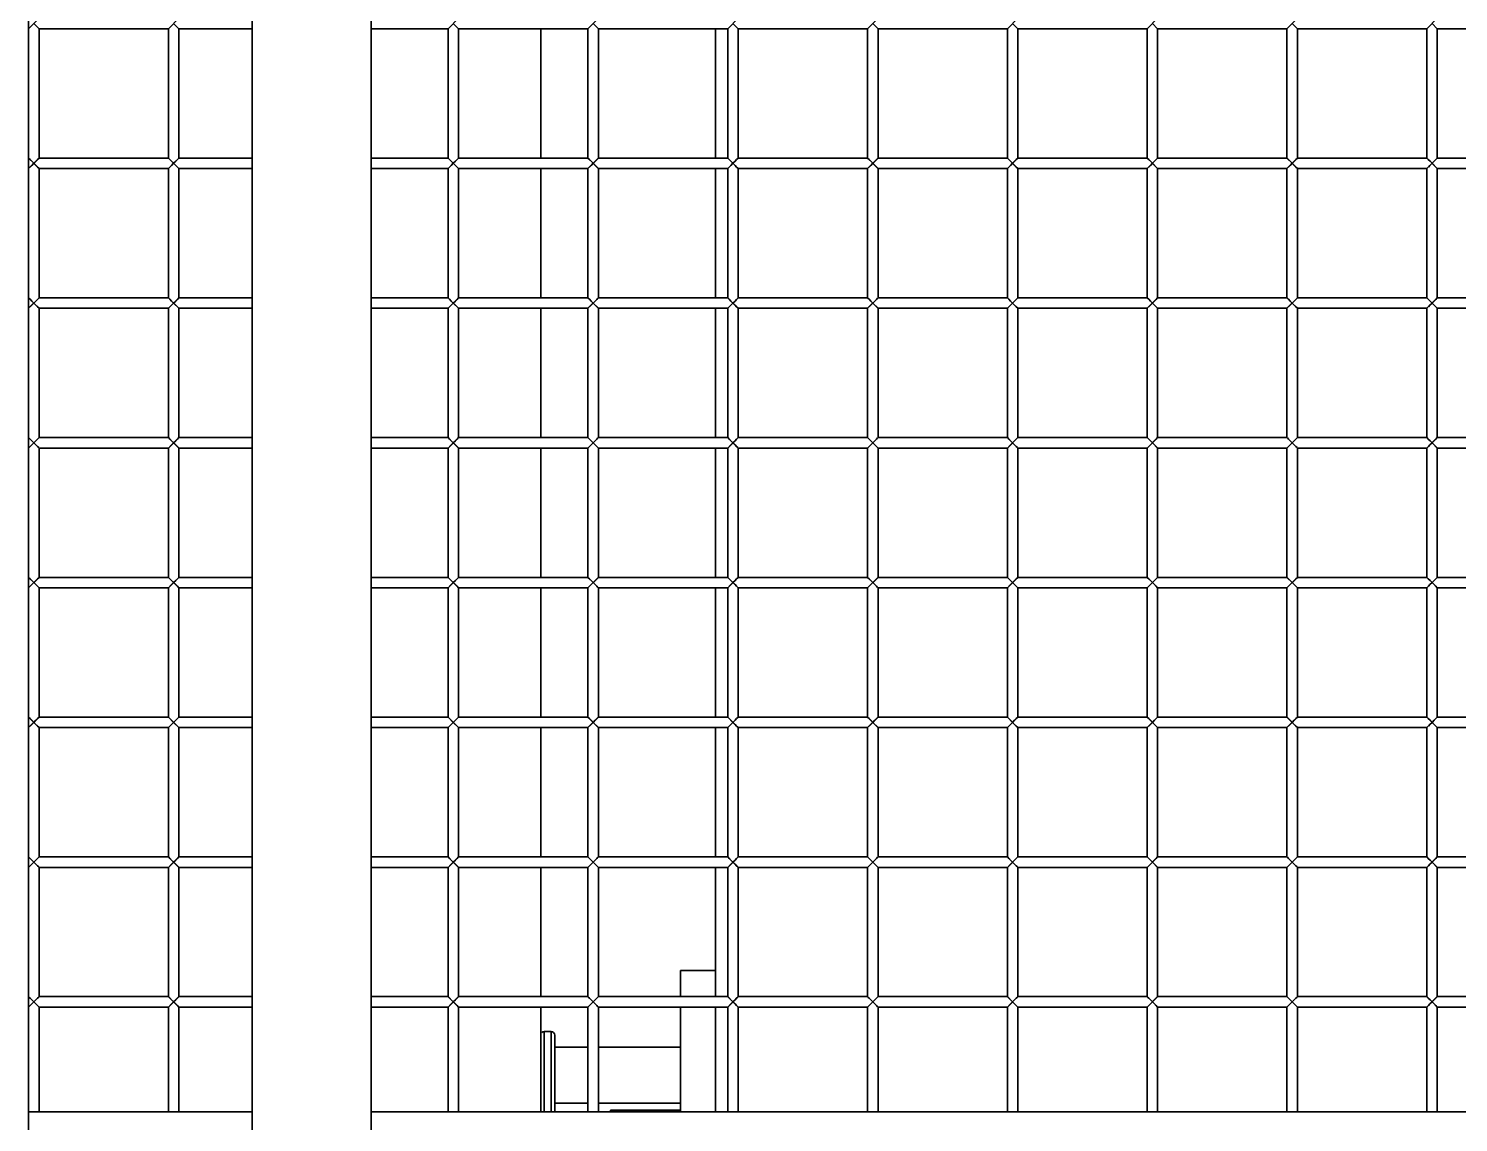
# Model space of a CAD drawing. Header units: millimetres. Extents: x 32496 to 166256, y 3504 to 23939.
# Drawn here: x 44566.1 to 44975.2, y 16559.8 to 16872.9 of the extents above; entities that cross this region are included whole.
import ezdxf

# ---------------------------------------------------------------- set-up
doc = ezdxf.new("R2010")
doc.units = ezdxf.units.MM
doc.layers.get('0').update_dxf_attribs({"lineweight": 35})

msp = doc.modelspace()

# ---------------------------------------------------------------- linework, layer by layer
at = {"linetype": 'Continuous'}
for p, q in [((44630.14, 17480.849), (44630.14, 16549.849)), ((44664.14, 17480.849), (44664.14, 16549.849)), ((44566.14, 16562.849), (44566.14, 17465.849)), ((44566.14, 16872.849), (44569.14, 16875.849)), ((44569.14, 16872.849), (44567.64, 16874.349)), ((44569.14, 16872.849), (44569.14, 16835.849)), ((44569.14, 16872.849), (44606.14, 16872.849)), ((44606.14, 16872.849), (44609.14, 16875.849)), ((44606.14, 16872.849), (44606.14, 16835.849)), ((44609.14, 16872.849), (44607.64, 16874.349)), ((44609.14, 16872.849), (44609.14, 16835.849)), ((44609.14, 16872.849), (44630.14, 16872.849)), ((44664.14, 16872.849), (44686.14, 16872.849)), ((44686.14, 16872.849), (44689.14, 16875.849)), ((44686.14, 16872.849), (44686.14, 16835.849)), ((44689.14, 16872.849), (44687.64, 16874.349)), ((44689.14, 16872.849), (44689.14, 16835.849)), ((44689.14, 16872.849), (44726.14, 16872.849)), ((44712.64, 16835.849), (44712.64, 16872.849)), ((44726.14, 16872.849), (44729.14, 16875.849)), ((44726.14, 16872.849), (44726.14, 16835.849)), ((44729.14, 16872.849), (44727.64, 16874.349)), ((44729.14, 16872.849), (44729.14, 16835.849)), ((44729.14, 16872.849), (44766.14, 16872.849)), ((44762.64, 16872.849), (44762.64, 16835.849)), ((44766.14, 16872.849), (44769.14, 16875.849)), ((44766.14, 16872.849), (44766.14, 16835.849)), ((44769.14, 16872.849), (44767.64, 16874.349)), ((44769.14, 16872.849), (44769.14, 16835.849)), ((44769.14, 16872.849), (44806.14, 16872.849)), ((44806.14, 16872.849), (44809.14, 16875.849)), ((44806.14, 16872.849), (44806.14, 16835.849)), ((44809.14, 16872.849), (44807.64, 16874.349)), ((44809.14, 16872.849), (44809.14, 16835.849)), ((44809.14, 16872.849), (44846.14, 16872.849)), ((44846.14, 16872.849), (44849.14, 16875.849)), ((44846.14, 16872.849), (44846.14, 16835.849)), ((44849.14, 16872.849), (44847.64, 16874.349)), ((44849.14, 16872.849), (44849.14, 16835.849)), ((44849.14, 16872.849), (44886.14, 16872.849)), ((44886.14, 16872.849), (44889.14, 16875.849)), ((44886.14, 16872.849), (44886.14, 16835.849)), ((44889.14, 16872.849), (44887.64, 16874.349)), ((44889.14, 16872.849), (44889.14, 16835.849)), ((44889.14, 16872.849), (44926.14, 16872.849)), ((44926.14, 16872.849), (44929.14, 16875.849)), ((44926.14, 16872.849), (44926.14, 16835.849)), ((44929.14, 16872.849), (44927.64, 16874.349)), ((44929.14, 16872.849), (44929.14, 16835.849)), ((44929.14, 16872.849), (44966.14, 16872.849)), ((44966.14, 16872.849), (44969.14, 16875.849)), ((44966.14, 16872.849), (44966.14, 16835.849)), ((44969.14, 16872.849), (44967.64, 16874.349)), ((44969.14, 16872.849), (44969.14, 16835.849)), ((44969.14, 16872.849), (45006.14, 16872.849)), ((44566.14, 16832.849), (44569.14, 16835.849)), ((44566.14, 16835.849), (44567.64, 16834.349)), ((44569.14, 16832.849), (44567.64, 16834.349)), ((44569.14, 16835.849), (44606.14, 16835.849)), ((44569.14, 16832.849), (44569.14, 16795.849)), ((44569.14, 16832.849), (44606.14, 16832.849)), ((44606.14, 16832.849), (44609.14, 16835.849)), ((44606.14, 16835.849), (44607.64, 16834.349)), ((44606.14, 16832.849), (44606.14, 16795.849)), ((44609.14, 16832.849), (44607.64, 16834.349)), ((44609.14, 16835.849), (44630.14, 16835.849)), ((44609.14, 16832.849), (44609.14, 16795.849)), ((44609.14, 16832.849), (44630.14, 16832.849)), ((44664.14, 16835.849), (44686.14, 16835.849)), ((44664.14, 16832.849), (44686.14, 16832.849)), ((44686.14, 16832.849), (44689.14, 16835.849)), ((44686.14, 16835.849), (44687.64, 16834.349)), ((44686.14, 16832.849), (44686.14, 16795.849)), ((44689.14, 16832.849), (44687.64, 16834.349)), ((44689.14, 16835.849), (44726.14, 16835.849)), ((44689.14, 16832.849), (44689.14, 16795.849)), ((44689.14, 16832.849), (44726.14, 16832.849)), ((44712.64, 16795.849), (44712.64, 16832.849)), ((44726.14, 16832.849), (44729.14, 16835.849)), ((44726.14, 16835.849), (44727.64, 16834.349)), ((44726.14, 16832.849), (44726.14, 16795.849)), ((44729.14, 16832.849), (44727.64, 16834.349)), ((44729.14, 16835.849), (44766.14, 16835.849)), ((44729.14, 16832.849), (44729.14, 16795.849)), ((44729.14, 16832.849), (44766.14, 16832.849)), ((44762.64, 16832.849), (44762.64, 16795.849)), ((44766.14, 16832.849), (44769.14, 16835.849)), ((44766.14, 16835.849), (44767.64, 16834.349)), ((44766.14, 16832.849), (44766.14, 16795.849)), ((44769.14, 16832.849), (44767.64, 16834.349)), ((44769.14, 16835.849), (44806.14, 16835.849)), ((44769.14, 16832.849), (44769.14, 16795.849)), ((44769.14, 16832.849), (44806.14, 16832.849)), ((44806.14, 16832.849), (44809.14, 16835.849)), ((44806.14, 16835.849), (44807.64, 16834.349)), ((44806.14, 16832.849), (44806.14, 16795.849)), ((44809.14, 16832.849), (44807.64, 16834.349)), ((44809.14, 16835.849), (44846.14, 16835.849)), ((44809.14, 16832.849), (44809.14, 16795.849)), ((44809.14, 16832.849), (44846.14, 16832.849)), ((44846.14, 16832.849), (44849.14, 16835.849)), ((44846.14, 16835.849), (44847.64, 16834.349)), ((44846.14, 16832.849), (44846.14, 16795.849)), ((44849.14, 16832.849), (44847.64, 16834.349)), ((44849.14, 16835.849), (44886.14, 16835.849)), ((44849.14, 16832.849), (44849.14, 16795.849)), ((44849.14, 16832.849), (44886.14, 16832.849)), ((44886.14, 16832.849), (44889.14, 16835.849)), ((44886.14, 16835.849), (44887.64, 16834.349)), ((44886.14, 16832.849), (44886.14, 16795.849)), ((44889.14, 16832.849), (44887.64, 16834.349)), ((44889.14, 16835.849), (44926.14, 16835.849)), ((44889.14, 16832.849), (44889.14, 16795.849)), ((44889.14, 16832.849), (44926.14, 16832.849)), ((44926.14, 16832.849), (44929.14, 16835.849)), ((44926.14, 16835.849), (44927.64, 16834.349)), ((44926.14, 16832.849), (44926.14, 16795.849)), ((44929.14, 16832.849), (44927.64, 16834.349)), ((44929.14, 16835.849), (44966.14, 16835.849)), ((44929.14, 16832.849), (44929.14, 16795.849)), ((44929.14, 16832.849), (44966.14, 16832.849)), ((44966.14, 16832.849), (44969.14, 16835.849)), ((44966.14, 16835.849), (44967.64, 16834.349)), ((44966.14, 16832.849), (44966.14, 16795.849)), ((44969.14, 16832.849), (44967.64, 16834.349)), ((44969.14, 16835.849), (45006.14, 16835.849)), ((44969.14, 16832.849), (44969.14, 16795.849)), ((44969.14, 16832.849), (45006.14, 16832.849)), ((44566.14, 16792.849), (44569.14, 16795.849)), ((44566.14, 16795.849), (44567.64, 16794.349)), ((44569.14, 16795.849), (44606.14, 16795.849)), ((44606.14, 16792.849), (44609.14, 16795.849)), ((44606.14, 16795.849), (44607.64, 16794.349)), ((44609.14, 16795.849), (44630.14, 16795.849)), ((44664.14, 16795.849), (44686.14, 16795.849)), ((44686.14, 16792.849), (44689.14, 16795.849)), ((44686.14, 16795.849), (44687.64, 16794.349)), ((44689.14, 16795.849), (44726.14, 16795.849)), ((44726.14, 16792.849), (44729.14, 16795.849)), ((44726.14, 16795.849), (44727.64, 16794.349)), ((44729.14, 16795.849), (44766.14, 16795.849)), ((44766.14, 16792.849), (44769.14, 16795.849)), ((44766.14, 16795.849), (44767.64, 16794.349)), ((44769.14, 16795.849), (44806.14, 16795.849)), ((44806.14, 16792.849), (44809.14, 16795.849)), ((44806.14, 16795.849), (44807.64, 16794.349)), ((44809.14, 16795.849), (44846.14, 16795.849)), ((44846.14, 16792.849), (44849.14, 16795.849)), ((44846.14, 16795.849), (44847.64, 16794.349)), ((44849.14, 16795.849), (44886.14, 16795.849)), ((44886.14, 16792.849), (44889.14, 16795.849)), ((44886.14, 16795.849), (44887.64, 16794.349)), ((44889.14, 16795.849), (44926.14, 16795.849)), ((44926.14, 16792.849), (44929.14, 16795.849)), ((44926.14, 16795.849), (44927.64, 16794.349)), ((44929.14, 16795.849), (44966.14, 16795.849)), ((44966.14, 16792.849), (44969.14, 16795.849)), ((44966.14, 16795.849), (44967.64, 16794.349)), ((44969.14, 16795.849), (45006.14, 16795.849)), ((44569.14, 16792.849), (44567.64, 16794.349)), ((44569.14, 16792.849), (44569.14, 16755.849)), ((44569.14, 16792.849), (44606.14, 16792.849)), ((44606.14, 16792.849), (44606.14, 16755.849)), ((44609.14, 16792.849), (44607.64, 16794.349)), ((44609.14, 16792.849), (44609.14, 16755.849)), ((44609.14, 16792.849), (44630.14, 16792.849)), ((44664.14, 16792.849), (44686.14, 16792.849)), ((44686.14, 16792.849), (44686.14, 16755.849)), ((44689.14, 16792.849), (44687.64, 16794.349)), ((44689.14, 16792.849), (44689.14, 16755.849)), ((44689.14, 16792.849), (44726.14, 16792.849)), ((44712.64, 16755.849), (44712.64, 16792.849)), ((44726.14, 16792.849), (44726.14, 16755.849)), ((44729.14, 16792.849), (44727.64, 16794.349)), ((44729.14, 16792.849), (44729.14, 16755.849)), ((44729.14, 16792.849), (44766.14, 16792.849)), ((44762.64, 16792.849), (44762.64, 16755.849)), ((44766.14, 16792.849), (44766.14, 16755.849)), ((44769.14, 16792.849), (44767.64, 16794.349)), ((44769.14, 16792.849), (44769.14, 16755.849)), ((44769.14, 16792.849), (44806.14, 16792.849)), ((44806.14, 16792.849), (44806.14, 16755.849)), ((44809.14, 16792.849), (44807.64, 16794.349)), ((44809.14, 16792.849), (44809.14, 16755.849)), ((44809.14, 16792.849), (44846.14, 16792.849)), ((44846.14, 16792.849), (44846.14, 16755.849)), ((44849.14, 16792.849), (44847.64, 16794.349)), ((44849.14, 16792.849), (44849.14, 16755.849)), ((44849.14, 16792.849), (44886.14, 16792.849)), ((44886.14, 16792.849), (44886.14, 16755.849)), ((44889.14, 16792.849), (44887.64, 16794.349)), ((44889.14, 16792.849), (44889.14, 16755.849)), ((44889.14, 16792.849), (44926.14, 16792.849)), ((44926.14, 16792.849), (44926.14, 16755.849)), ((44929.14, 16792.849), (44927.64, 16794.349)), ((44929.14, 16792.849), (44929.14, 16755.849)), ((44929.14, 16792.849), (44966.14, 16792.849)), ((44966.14, 16792.849), (44966.14, 16755.849)), ((44969.14, 16792.849), (44967.64, 16794.349)), ((44969.14, 16792.849), (44969.14, 16755.849)), ((44969.14, 16792.849), (45006.14, 16792.849)), ((44566.14, 16752.849), (44569.14, 16755.849)), ((44566.14, 16755.849), (44567.64, 16754.349)), ((44569.14, 16752.849), (44567.64, 16754.349)), ((44569.14, 16755.849), (44606.14, 16755.849)), ((44606.14, 16752.849), (44609.14, 16755.849)), ((44606.14, 16755.849), (44607.64, 16754.349)), ((44609.14, 16752.849), (44607.64, 16754.349)), ((44609.14, 16755.849), (44630.14, 16755.849)), ((44664.14, 16755.849), (44686.14, 16755.849)), ((44686.14, 16752.849), (44689.14, 16755.849)), ((44686.14, 16755.849), (44687.64, 16754.349)), ((44689.14, 16752.849), (44687.64, 16754.349)), ((44689.14, 16755.849), (44726.14, 16755.849)), ((44726.14, 16752.849), (44729.14, 16755.849)), ((44726.14, 16755.849), (44727.64, 16754.349)), ((44729.14, 16752.849), (44727.64, 16754.349)), ((44729.14, 16755.849), (44766.14, 16755.849)), ((44766.14, 16752.849), (44769.14, 16755.849)), ((44766.14, 16755.849), (44767.64, 16754.349)), ((44769.14, 16752.849), (44767.64, 16754.349)), ((44769.14, 16755.849), (44806.14, 16755.849)), ((44806.14, 16752.849), (44809.14, 16755.849)), ((44806.14, 16755.849), (44807.64, 16754.349)), ((44809.14, 16752.849), (44807.64, 16754.349)), ((44809.14, 16755.849), (44846.14, 16755.849)), ((44846.14, 16752.849), (44849.14, 16755.849)), ((44846.14, 16755.849), (44847.64, 16754.349)), ((44849.14, 16752.849), (44847.64, 16754.349)), ((44849.14, 16755.849), (44886.14, 16755.849)), ((44886.14, 16752.849), (44889.14, 16755.849)), ((44886.14, 16755.849), (44887.64, 16754.349)), ((44889.14, 16752.849), (44887.64, 16754.349)), ((44889.14, 16755.849), (44926.14, 16755.849)), ((44926.14, 16752.849), (44929.14, 16755.849)), ((44926.14, 16755.849), (44927.64, 16754.349)), ((44929.14, 16752.849), (44927.64, 16754.349)), ((44929.14, 16755.849), (44966.14, 16755.849)), ((44966.14, 16752.849), (44969.14, 16755.849)), ((44966.14, 16755.849), (44967.64, 16754.349)), ((44969.14, 16752.849), (44967.64, 16754.349)), ((44969.14, 16755.849), (45006.14, 16755.849)), ((44569.14, 16752.849), (44569.14, 16715.849)), ((44569.14, 16752.849), (44606.14, 16752.849)), ((44606.14, 16752.849), (44606.14, 16715.849)), ((44609.14, 16752.849), (44609.14, 16715.849)), ((44609.14, 16752.849), (44630.14, 16752.849)), ((44664.14, 16752.849), (44686.14, 16752.849)), ((44686.14, 16752.849), (44686.14, 16715.849)), ((44689.14, 16752.849), (44689.14, 16715.849)), ((44689.14, 16752.849), (44726.14, 16752.849)), ((44712.64, 16715.849), (44712.64, 16752.849)), ((44726.14, 16752.849), (44726.14, 16715.849)), ((44729.14, 16752.849), (44729.14, 16715.849)), ((44729.14, 16752.849), (44766.14, 16752.849)), ((44762.64, 16752.849), (44762.64, 16715.849)), ((44766.14, 16752.849), (44766.14, 16715.849)), ((44769.14, 16752.849), (44769.14, 16715.849)), ((44769.14, 16752.849), (44806.14, 16752.849)), ((44806.14, 16752.849), (44806.14, 16715.849)), ((44809.14, 16752.849), (44809.14, 16715.849)), ((44809.14, 16752.849), (44846.14, 16752.849)), ((44846.14, 16752.849), (44846.14, 16715.849)), ((44849.14, 16752.849), (44849.14, 16715.849)), ((44849.14, 16752.849), (44886.14, 16752.849)), ((44886.14, 16752.849), (44886.14, 16715.849)), ((44889.14, 16752.849), (44889.14, 16715.849)), ((44889.14, 16752.849), (44926.14, 16752.849)), ((44926.14, 16752.849), (44926.14, 16715.849)), ((44929.14, 16752.849), (44929.14, 16715.849)), ((44929.14, 16752.849), (44966.14, 16752.849)), ((44966.14, 16752.849), (44966.14, 16715.849)), ((44969.14, 16752.849), (44969.14, 16715.849)), ((44969.14, 16752.849), (45006.14, 16752.849)), ((44566.14, 16712.849), (44569.14, 16715.849)), ((44566.14, 16715.849), (44567.64, 16714.349)), ((44569.14, 16712.849), (44567.64, 16714.349)), ((44569.14, 16715.849), (44606.14, 16715.849)), ((44606.14, 16712.849), (44609.14, 16715.849)), ((44606.14, 16715.849), (44607.64, 16714.349)), ((44609.14, 16712.849), (44607.64, 16714.349)), ((44609.14, 16715.849), (44630.14, 16715.849)), ((44664.14, 16715.849), (44686.14, 16715.849)), ((44686.14, 16712.849), (44689.14, 16715.849)), ((44686.14, 16715.849), (44687.64, 16714.349)), ((44689.14, 16712.849), (44687.64, 16714.349)), ((44689.14, 16715.849), (44726.14, 16715.849)), ((44726.14, 16712.849), (44729.14, 16715.849)), ((44726.14, 16715.849), (44727.64, 16714.349)), ((44729.14, 16712.849), (44727.64, 16714.349)), ((44729.14, 16715.849), (44766.14, 16715.849)), ((44766.14, 16712.849), (44769.14, 16715.849)), ((44766.14, 16715.849), (44767.64, 16714.349)), ((44769.14, 16712.849), (44767.64, 16714.349)), ((44769.14, 16715.849), (44806.14, 16715.849)), ((44806.14, 16712.849), (44809.14, 16715.849)), ((44806.14, 16715.849), (44807.64, 16714.349)), ((44809.14, 16712.849), (44807.64, 16714.349)), ((44809.14, 16715.849), (44846.14, 16715.849)), ((44846.14, 16712.849), (44849.14, 16715.849)), ((44846.14, 16715.849), (44847.64, 16714.349)), ((44849.14, 16712.849), (44847.64, 16714.349)), ((44849.14, 16715.849), (44886.14, 16715.849)), ((44886.14, 16712.849), (44889.14, 16715.849)), ((44886.14, 16715.849), (44887.64, 16714.349)), ((44889.14, 16712.849), (44887.64, 16714.349)), ((44889.14, 16715.849), (44926.14, 16715.849)), ((44926.14, 16712.849), (44929.14, 16715.849)), ((44926.14, 16715.849), (44927.64, 16714.349)), ((44929.14, 16712.849), (44927.64, 16714.349)), ((44929.14, 16715.849), (44966.14, 16715.849)), ((44966.14, 16712.849), (44969.14, 16715.849)), ((44966.14, 16715.849), (44967.64, 16714.349)), ((44969.14, 16712.849), (44967.64, 16714.349)), ((44969.14, 16715.849), (45006.14, 16715.849)), ((44569.14, 16712.849), (44569.14, 16675.849)), ((44569.14, 16712.849), (44606.14, 16712.849)), ((44606.14, 16712.849), (44606.14, 16675.849)), ((44609.14, 16712.849), (44609.14, 16675.849)), ((44609.14, 16712.849), (44630.14, 16712.849)), ((44664.14, 16712.849), (44686.14, 16712.849)), ((44686.14, 16712.849), (44686.14, 16675.849)), ((44689.14, 16712.849), (44689.14, 16675.849)), ((44689.14, 16712.849), (44726.14, 16712.849)), ((44712.64, 16675.849), (44712.64, 16712.849)), ((44726.14, 16712.849), (44726.14, 16675.849)), ((44729.14, 16712.849), (44729.14, 16675.849)), ((44729.14, 16712.849), (44766.14, 16712.849)), ((44762.64, 16712.849), (44762.64, 16675.849)), ((44766.14, 16712.849), (44766.14, 16675.849)), ((44769.14, 16712.849), (44769.14, 16675.849)), ((44769.14, 16712.849), (44806.14, 16712.849)), ((44806.14, 16712.849), (44806.14, 16675.849)), ((44809.14, 16712.849), (44809.14, 16675.849)), ((44809.14, 16712.849), (44846.14, 16712.849)), ((44846.14, 16712.849), (44846.14, 16675.849)), ((44849.14, 16712.849), (44849.14, 16675.849)), ((44849.14, 16712.849), (44886.14, 16712.849)), ((44886.14, 16712.849), (44886.14, 16675.849)), ((44889.14, 16712.849), (44889.14, 16675.849)), ((44889.14, 16712.849), (44926.14, 16712.849)), ((44926.14, 16712.849), (44926.14, 16675.849)), ((44929.14, 16712.849), (44929.14, 16675.849)), ((44929.14, 16712.849), (44966.14, 16712.849)), ((44966.14, 16712.849), (44966.14, 16675.849)), ((44969.14, 16712.849), (44969.14, 16675.849)), ((44969.14, 16712.849), (45006.14, 16712.849)), ((44566.14, 16672.849), (44569.14, 16675.849)), ((44566.14, 16675.849), (44567.64, 16674.349)), ((44569.14, 16672.849), (44567.64, 16674.349)), ((44569.14, 16675.849), (44606.14, 16675.849)), ((44569.14, 16672.849), (44569.14, 16635.849)), ((44569.14, 16672.849), (44606.14, 16672.849)), ((44606.14, 16672.849), (44609.14, 16675.849)), ((44606.14, 16675.849), (44607.64, 16674.349)), ((44606.14, 16672.849), (44606.14, 16635.849)), ((44609.14, 16672.849), (44607.64, 16674.349)), ((44609.14, 16675.849), (44630.14, 16675.849)), ((44609.14, 16672.849), (44609.14, 16635.849)), ((44609.14, 16672.849), (44630.14, 16672.849)), ((44664.14, 16675.849), (44686.14, 16675.849)), ((44664.14, 16672.849), (44686.14, 16672.849)), ((44686.14, 16672.849), (44689.14, 16675.849)), ((44686.14, 16675.849), (44687.64, 16674.349)), ((44686.14, 16672.849), (44686.14, 16635.849)), ((44689.14, 16672.849), (44687.64, 16674.349)), ((44689.14, 16675.849), (44726.14, 16675.849)), ((44689.14, 16672.849), (44689.14, 16635.849)), ((44689.14, 16672.849), (44726.14, 16672.849)), ((44712.64, 16635.849), (44712.64, 16672.849)), ((44726.14, 16672.849), (44729.14, 16675.849)), ((44726.14, 16675.849), (44727.64, 16674.349)), ((44726.14, 16672.849), (44726.14, 16635.849)), ((44729.14, 16672.849), (44727.64, 16674.349)), ((44729.14, 16675.849), (44766.14, 16675.849)), ((44729.14, 16672.849), (44729.14, 16635.849)), ((44729.14, 16672.849), (44766.14, 16672.849)), ((44762.64, 16672.849), (44762.64, 16635.849)), ((44766.14, 16672.849), (44769.14, 16675.849)), ((44766.14, 16675.849), (44767.64, 16674.349)), ((44766.14, 16672.849), (44766.14, 16635.849)), ((44769.14, 16672.849), (44767.64, 16674.349)), ((44769.14, 16675.849), (44806.14, 16675.849)), ((44769.14, 16672.849), (44769.14, 16635.849)), ((44769.14, 16672.849), (44806.14, 16672.849)), ((44806.14, 16672.849), (44809.14, 16675.849)), ((44806.14, 16675.849), (44807.64, 16674.349)), ((44806.14, 16672.849), (44806.14, 16635.849)), ((44809.14, 16672.849), (44807.64, 16674.349)), ((44809.14, 16675.849), (44846.14, 16675.849)), ((44809.14, 16672.849), (44809.14, 16635.849)), ((44809.14, 16672.849), (44846.14, 16672.849)), ((44846.14, 16672.849), (44849.14, 16675.849)), ((44846.14, 16675.849), (44847.64, 16674.349)), ((44846.14, 16672.849), (44846.14, 16635.849)), ((44849.14, 16672.849), (44847.64, 16674.349)), ((44849.14, 16675.849), (44886.14, 16675.849)), ((44849.14, 16672.849), (44849.14, 16635.849)), ((44849.14, 16672.849), (44886.14, 16672.849)), ((44886.14, 16672.849), (44889.14, 16675.849)), ((44886.14, 16675.849), (44887.64, 16674.349)), ((44886.14, 16672.849), (44886.14, 16635.849)), ((44889.14, 16672.849), (44887.64, 16674.349)), ((44889.14, 16675.849), (44926.14, 16675.849)), ((44889.14, 16672.849), (44889.14, 16635.849)), ((44889.14, 16672.849), (44926.14, 16672.849)), ((44926.14, 16672.849), (44929.14, 16675.849)), ((44926.14, 16675.849), (44927.64, 16674.349)), ((44926.14, 16672.849), (44926.14, 16635.849)), ((44929.14, 16672.849), (44927.64, 16674.349)), ((44929.14, 16675.849), (44966.14, 16675.849)), ((44929.14, 16672.849), (44929.14, 16635.849)), ((44929.14, 16672.849), (44966.14, 16672.849)), ((44966.14, 16672.849), (44969.14, 16675.849)), ((44966.14, 16675.849), (44967.64, 16674.349)), ((44966.14, 16672.849), (44966.14, 16635.849)), ((44969.14, 16672.849), (44967.64, 16674.349)), ((44969.14, 16675.849), (45006.14, 16675.849)), ((44969.14, 16672.849), (44969.14, 16635.849)), ((44969.14, 16672.849), (45006.14, 16672.849)), ((44566.14, 16632.849), (44569.14, 16635.849)), ((44566.14, 16635.849), (44567.64, 16634.349)), ((44569.14, 16635.849), (44606.14, 16635.849)), ((44606.14, 16632.849), (44609.14, 16635.849)), ((44606.14, 16635.849), (44607.64, 16634.349)), ((44609.14, 16635.849), (44630.14, 16635.849)), ((44664.14, 16635.849), (44686.14, 16635.849)), ((44686.14, 16632.849), (44689.14, 16635.849)), ((44686.14, 16635.849), (44687.64, 16634.349)), ((44689.14, 16635.849), (44726.14, 16635.849)), ((44726.14, 16632.849), (44729.14, 16635.849)), ((44726.14, 16635.849), (44727.64, 16634.349)), ((44729.14, 16635.849), (44766.14, 16635.849)), ((44766.14, 16632.849), (44769.14, 16635.849)), ((44766.14, 16635.849), (44767.64, 16634.349)), ((44769.14, 16635.849), (44806.14, 16635.849)), ((44806.14, 16632.849), (44809.14, 16635.849)), ((44806.14, 16635.849), (44807.64, 16634.349)), ((44809.14, 16635.849), (44846.14, 16635.849)), ((44846.14, 16632.849), (44849.14, 16635.849)), ((44846.14, 16635.849), (44847.64, 16634.349)), ((44849.14, 16635.849), (44886.14, 16635.849)), ((44886.14, 16632.849), (44889.14, 16635.849)), ((44886.14, 16635.849), (44887.64, 16634.349)), ((44889.14, 16635.849), (44926.14, 16635.849)), ((44926.14, 16632.849), (44929.14, 16635.849)), ((44926.14, 16635.849), (44927.64, 16634.349)), ((44929.14, 16635.849), (44966.14, 16635.849)), ((44966.14, 16632.849), (44969.14, 16635.849)), ((44966.14, 16635.849), (44967.64, 16634.349)), ((44969.14, 16635.849), (45006.14, 16635.849)), ((44569.14, 16632.849), (44567.64, 16634.349)), ((44569.14, 16632.849), (44569.14, 16595.849)), ((44569.14, 16632.849), (44606.14, 16632.849)), ((44606.14, 16632.849), (44606.14, 16595.849)), ((44609.14, 16632.849), (44607.64, 16634.349)), ((44609.14, 16632.849), (44609.14, 16595.849)), ((44609.14, 16632.849), (44630.14, 16632.849)), ((44664.14, 16632.849), (44686.14, 16632.849)), ((44686.14, 16632.849), (44686.14, 16595.849)), ((44689.14, 16632.849), (44687.64, 16634.349)), ((44689.14, 16632.849), (44689.14, 16595.849)), ((44689.14, 16632.849), (44726.14, 16632.849)), ((44712.64, 16595.849), (44712.64, 16632.849)), ((44726.14, 16632.849), (44726.14, 16595.849)), ((44729.14, 16632.849), (44727.64, 16634.349)), ((44729.14, 16632.849), (44729.14, 16595.849)), ((44729.14, 16632.849), (44766.14, 16632.849)), ((44762.64, 16632.849), (44762.64, 16595.849)), ((44766.14, 16632.849), (44766.14, 16595.849)), ((44769.14, 16632.849), (44767.64, 16634.349)), ((44769.14, 16632.849), (44769.14, 16595.849)), ((44769.14, 16632.849), (44806.14, 16632.849)), ((44806.14, 16632.849), (44806.14, 16595.849)), ((44809.14, 16632.849), (44807.64, 16634.349)), ((44809.14, 16632.849), (44809.14, 16595.849)), ((44809.14, 16632.849), (44846.14, 16632.849)), ((44846.14, 16632.849), (44846.14, 16595.849)), ((44849.14, 16632.849), (44847.64, 16634.349)), ((44849.14, 16632.849), (44849.14, 16595.849)), ((44849.14, 16632.849), (44886.14, 16632.849)), ((44886.14, 16632.849), (44886.14, 16595.849)), ((44889.14, 16632.849), (44887.64, 16634.349)), ((44889.14, 16632.849), (44889.14, 16595.849)), ((44889.14, 16632.849), (44926.14, 16632.849)), ((44926.14, 16632.849), (44926.14, 16595.849)), ((44929.14, 16632.849), (44927.64, 16634.349)), ((44929.14, 16632.849), (44929.14, 16595.849)), ((44929.14, 16632.849), (44966.14, 16632.849)), ((44966.14, 16632.849), (44966.14, 16595.849)), ((44969.14, 16632.849), (44967.64, 16634.349)), ((44969.14, 16632.849), (44969.14, 16595.849)), ((44969.14, 16632.849), (45006.14, 16632.849)), ((44752.64, 16603.349), (44752.64, 16595.849)), ((44752.64, 16603.349), (44762.64, 16603.349)), ((44566.14, 16592.849), (44569.14, 16595.849)), ((44566.14, 16595.849), (44567.64, 16594.349)), ((44569.14, 16595.849), (44606.14, 16595.849)), ((44606.14, 16592.849), (44609.14, 16595.849)), ((44606.14, 16595.849), (44607.64, 16594.349)), ((44609.14, 16595.849), (44630.14, 16595.849)), ((44664.14, 16595.849), (44686.14, 16595.849)), ((44686.14, 16592.849), (44689.14, 16595.849)), ((44686.14, 16595.849), (44687.64, 16594.349)), ((44689.14, 16595.849), (44726.14, 16595.849)), ((44726.14, 16592.849), (44729.14, 16595.849)), ((44726.14, 16595.849), (44727.64, 16594.349)), ((44729.14, 16595.849), (44766.14, 16595.849)), ((44766.14, 16592.849), (44769.14, 16595.849)), ((44766.14, 16595.849), (44767.64, 16594.349)), ((44769.14, 16595.849), (44806.14, 16595.849)), ((44806.14, 16592.849), (44809.14, 16595.849)), ((44806.14, 16595.849), (44807.64, 16594.349)), ((44809.14, 16595.849), (44846.14, 16595.849)), ((44846.14, 16592.849), (44849.14, 16595.849)), ((44846.14, 16595.849), (44847.64, 16594.349)), ((44849.14, 16595.849), (44886.14, 16595.849)), ((44886.14, 16592.849), (44889.14, 16595.849)), ((44886.14, 16595.849), (44887.64, 16594.349)), ((44889.14, 16595.849), (44926.14, 16595.849)), ((44926.14, 16592.849), (44929.14, 16595.849)), ((44926.14, 16595.849), (44927.64, 16594.349)), ((44929.14, 16595.849), (44966.14, 16595.849)), ((44966.14, 16592.849), (44969.14, 16595.849)), ((44966.14, 16595.849), (44967.64, 16594.349)), ((44969.14, 16595.849), (45006.14, 16595.849)), ((44569.14, 16592.849), (44567.64, 16594.349)), ((44569.14, 16592.849), (44569.14, 16562.849)), ((44569.14, 16592.849), (44606.14, 16592.849)), ((44606.14, 16592.849), (44606.14, 16562.849)), ((44609.14, 16592.849), (44607.64, 16594.349)), ((44609.14, 16592.849), (44609.14, 16562.849)), ((44609.14, 16592.849), (44630.14, 16592.849)), ((44664.14, 16592.849), (44686.14, 16592.849)), ((44686.14, 16592.849), (44686.14, 16562.849)), ((44689.14, 16592.849), (44687.64, 16594.349)), ((44689.14, 16592.849), (44689.14, 16562.849)), ((44689.14, 16592.849), (44726.14, 16592.849)), ((44712.64, 16562.849), (44712.64, 16592.849)), ((44726.14, 16592.849), (44726.14, 16562.849)), ((44729.14, 16592.849), (44727.64, 16594.349)), ((44729.14, 16592.849), (44729.14, 16562.849)), ((44729.14, 16592.849), (44766.14, 16592.849)), ((44752.64, 16592.849), (44752.64, 16562.849)), ((44762.64, 16592.849), (44762.64, 16562.849)), ((44766.14, 16592.849), (44766.14, 16562.849)), ((44769.14, 16592.849), (44767.64, 16594.349)), ((44769.14, 16592.849), (44769.14, 16562.849)), ((44769.14, 16592.849), (44806.14, 16592.849)), ((44806.14, 16592.849), (44806.14, 16562.849)), ((44809.14, 16592.849), (44807.64, 16594.349)), ((44809.14, 16592.849), (44809.14, 16562.849)), ((44809.14, 16592.849), (44846.14, 16592.849)), ((44846.14, 16592.849), (44846.14, 16562.849)), ((44849.14, 16592.849), (44847.64, 16594.349)), ((44849.14, 16592.849), (44849.14, 16562.849)), ((44849.14, 16592.849), (44886.14, 16592.849)), ((44886.14, 16592.849), (44886.14, 16562.849)), ((44889.14, 16592.849), (44887.64, 16594.349)), ((44889.14, 16592.849), (44889.14, 16562.849)), ((44889.14, 16592.849), (44926.14, 16592.849)), ((44926.14, 16592.849), (44926.14, 16562.849)), ((44929.14, 16592.849), (44927.64, 16594.349)), ((44929.14, 16592.849), (44929.14, 16562.849)), ((44929.14, 16592.849), (44966.14, 16592.849)), ((44966.14, 16592.849), (44966.14, 16562.849)), ((44969.14, 16592.849), (44967.64, 16594.349)), ((44969.14, 16592.849), (44969.14, 16562.849)), ((44969.14, 16592.849), (45006.14, 16592.849)), ((44713.64, 16585.849), (44713.64, 16562.849)), ((44715.64, 16585.849), (44713.64, 16585.849)), ((44715.64, 16585.849), (44715.64, 16562.849)), ((44716.64, 16562.849), (44716.64, 16584.849)), ((44726.14, 16581.349), (44716.64, 16581.349)), ((44752.64, 16581.349), (44729.14, 16581.349)), ((44566.14, 16362.849), (44566.14, 16562.849)), ((44630.14, 16562.849), (44566.14, 16562.849)), ((45290.14, 16562.849), (44664.14, 16562.849)), ((44726.14, 16565.349), (44716.64, 16565.349)), ((44752.64, 16565.349), (44729.14, 16565.349)), ((44732.64, 16563.349), (44732.64, 16562.849)), ((44732.64, 16563.349), (44752.64, 16563.349))]:
    msp.add_line(p, q, dxfattribs=at)
for points in [[(44566.255, 16835.733), (44566.57, 16835.418), (44567.06, 16834.929), (44568.229, 16833.759)], [(44567.64, 16834.349), (44567.049, 16833.758), (44566.579, 16833.288)], [(44567.64, 16834.349), (44568.227, 16834.936), (44568.702, 16835.411), (44569.025, 16835.734)], [(44569.024, 16832.965), (44568.701, 16833.287), (44568.229, 16833.759)], [(44606.255, 16835.733), (44606.57, 16835.418), (44607.06, 16834.929), (44608.229, 16833.759)], [(44607.64, 16834.349), (44607.049, 16833.758), (44606.579, 16833.288)], [(44607.64, 16834.349), (44608.227, 16834.936), (44608.702, 16835.411), (44609.025, 16835.734)], [(44609.024, 16832.965), (44608.701, 16833.287), (44608.229, 16833.759)], [(44686.255, 16835.733), (44686.57, 16835.418), (44687.06, 16834.929), (44688.229, 16833.759)], [(44687.64, 16834.349), (44687.049, 16833.758), (44686.579, 16833.288)], [(44687.64, 16834.349), (44688.227, 16834.936), (44688.702, 16835.411), (44689.025, 16835.734)], [(44689.024, 16832.965), (44688.701, 16833.287), (44688.229, 16833.759)], [(44726.255, 16835.733), (44726.57, 16835.418), (44727.06, 16834.929), (44728.229, 16833.759)], [(44727.64, 16834.349), (44727.049, 16833.758), (44726.579, 16833.288)], [(44727.64, 16834.349), (44728.227, 16834.936), (44728.702, 16835.411), (44729.025, 16835.734)], [(44729.024, 16832.965), (44728.701, 16833.287), (44728.229, 16833.759)], [(44766.255, 16835.733), (44766.57, 16835.418), (44767.06, 16834.929), (44768.229, 16833.759)], [(44767.64, 16834.349), (44767.049, 16833.758), (44766.579, 16833.288)], [(44767.64, 16834.349), (44768.227, 16834.936), (44768.702, 16835.411), (44769.025, 16835.734)], [(44769.024, 16832.965), (44768.701, 16833.287), (44768.229, 16833.759)], [(44806.255, 16835.733), (44806.57, 16835.418), (44807.06, 16834.929), (44808.229, 16833.759)], [(44807.64, 16834.349), (44807.049, 16833.758), (44806.579, 16833.288)], [(44807.64, 16834.349), (44808.227, 16834.936), (44808.702, 16835.411), (44809.025, 16835.734)], [(44809.024, 16832.965), (44808.701, 16833.287), (44808.229, 16833.759)], [(44846.255, 16835.733), (44846.57, 16835.418), (44847.06, 16834.929), (44848.229, 16833.759)], [(44847.64, 16834.349), (44847.049, 16833.758), (44846.579, 16833.288)], [(44847.64, 16834.349), (44848.227, 16834.936), (44848.702, 16835.411), (44849.025, 16835.734)], [(44849.024, 16832.965), (44848.701, 16833.287), (44848.229, 16833.759)], [(44886.255, 16835.733), (44886.57, 16835.418), (44887.06, 16834.929), (44888.229, 16833.759)], [(44887.64, 16834.349), (44887.049, 16833.758), (44886.579, 16833.288)], [(44887.64, 16834.349), (44888.227, 16834.936), (44888.702, 16835.411), (44889.025, 16835.734)], [(44889.024, 16832.965), (44888.701, 16833.287), (44888.229, 16833.759)], [(44926.255, 16835.733), (44926.57, 16835.418), (44927.06, 16834.929), (44928.229, 16833.759)], [(44927.64, 16834.349), (44927.049, 16833.758), (44926.579, 16833.288)], [(44927.64, 16834.349), (44928.227, 16834.936), (44928.702, 16835.411), (44929.025, 16835.734)], [(44929.024, 16832.965), (44928.701, 16833.287), (44928.229, 16833.759)], [(44966.255, 16835.733), (44966.57, 16835.418), (44967.06, 16834.929), (44968.229, 16833.759)], [(44967.64, 16834.349), (44967.049, 16833.758), (44966.579, 16833.288)], [(44967.64, 16834.349), (44968.227, 16834.936), (44968.702, 16835.411), (44969.025, 16835.734)], [(44969.024, 16832.965), (44968.701, 16833.287), (44968.229, 16833.759)], [(44566.255, 16795.733), (44566.57, 16795.418), (44567.06, 16794.929), (44568.229, 16793.759)], [(44567.64, 16794.349), (44568.227, 16794.936), (44568.702, 16795.411), (44569.025, 16795.734)], [(44606.255, 16795.733), (44606.57, 16795.418), (44607.06, 16794.929), (44608.229, 16793.759)], [(44607.64, 16794.349), (44608.227, 16794.936), (44608.702, 16795.411), (44609.025, 16795.734)], [(44686.255, 16795.733), (44686.57, 16795.418), (44687.06, 16794.929), (44688.229, 16793.759)], [(44687.64, 16794.349), (44688.227, 16794.936), (44688.702, 16795.411), (44689.025, 16795.734)], [(44726.255, 16795.733), (44726.57, 16795.418), (44727.06, 16794.929), (44728.229, 16793.759)], [(44727.64, 16794.349), (44728.227, 16794.936), (44728.702, 16795.411), (44729.025, 16795.734)], [(44766.255, 16795.733), (44766.57, 16795.418), (44767.06, 16794.929), (44768.229, 16793.759)], [(44767.64, 16794.349), (44768.227, 16794.936), (44768.702, 16795.411), (44769.025, 16795.734)], [(44806.255, 16795.733), (44806.57, 16795.418), (44807.06, 16794.929), (44808.229, 16793.759)], [(44807.64, 16794.349), (44808.227, 16794.936), (44808.702, 16795.411), (44809.025, 16795.734)], [(44846.255, 16795.733), (44846.57, 16795.418), (44847.06, 16794.929), (44848.229, 16793.759)], [(44847.64, 16794.349), (44848.227, 16794.936), (44848.702, 16795.411), (44849.025, 16795.734)], [(44886.255, 16795.733), (44886.57, 16795.418), (44887.06, 16794.929), (44888.229, 16793.759)], [(44887.64, 16794.349), (44888.227, 16794.936), (44888.702, 16795.411), (44889.025, 16795.734)], [(44926.255, 16795.733), (44926.57, 16795.418), (44927.06, 16794.929), (44928.229, 16793.759)], [(44927.64, 16794.349), (44928.227, 16794.936), (44928.702, 16795.411), (44929.025, 16795.734)], [(44966.255, 16795.733), (44966.57, 16795.418), (44967.06, 16794.929), (44968.229, 16793.759)], [(44967.64, 16794.349), (44968.227, 16794.936), (44968.702, 16795.411), (44969.025, 16795.734)], [(44567.64, 16794.349), (44567.049, 16793.758), (44566.579, 16793.288)], [(44569.024, 16792.965), (44568.701, 16793.287), (44568.229, 16793.759)], [(44607.64, 16794.349), (44607.049, 16793.758), (44606.579, 16793.288)], [(44609.024, 16792.965), (44608.701, 16793.287), (44608.229, 16793.759)], [(44687.64, 16794.349), (44687.049, 16793.758), (44686.579, 16793.288)], [(44689.024, 16792.965), (44688.701, 16793.287), (44688.229, 16793.759)], [(44727.64, 16794.349), (44727.049, 16793.758), (44726.579, 16793.288)], [(44729.024, 16792.965), (44728.701, 16793.287), (44728.229, 16793.759)], [(44767.64, 16794.349), (44767.049, 16793.758), (44766.579, 16793.288)], [(44769.024, 16792.965), (44768.701, 16793.287), (44768.229, 16793.759)], [(44807.64, 16794.349), (44807.049, 16793.758), (44806.579, 16793.288)], [(44809.024, 16792.965), (44808.701, 16793.287), (44808.229, 16793.759)], [(44847.64, 16794.349), (44847.049, 16793.758), (44846.579, 16793.288)], [(44849.024, 16792.965), (44848.701, 16793.287), (44848.229, 16793.759)], [(44887.64, 16794.349), (44887.049, 16793.758), (44886.579, 16793.288)], [(44889.024, 16792.965), (44888.701, 16793.287), (44888.229, 16793.759)], [(44927.64, 16794.349), (44927.049, 16793.758), (44926.579, 16793.288)], [(44929.024, 16792.965), (44928.701, 16793.287), (44928.229, 16793.759)], [(44967.64, 16794.349), (44967.049, 16793.758), (44966.579, 16793.288)], [(44969.024, 16792.965), (44968.701, 16793.287), (44968.229, 16793.759)], [(44566.255, 16755.733), (44566.57, 16755.418), (44567.06, 16754.929), (44568.229, 16753.759)], [(44567.64, 16754.349), (44567.049, 16753.758), (44566.579, 16753.288)], [(44567.64, 16754.349), (44568.227, 16754.936), (44568.702, 16755.411), (44569.025, 16755.734)], [(44606.255, 16755.733), (44606.57, 16755.418), (44607.06, 16754.929), (44608.229, 16753.759)], [(44607.64, 16754.349), (44607.049, 16753.758), (44606.579, 16753.288)], [(44607.64, 16754.349), (44608.227, 16754.936), (44608.702, 16755.411), (44609.025, 16755.734)], [(44686.255, 16755.733), (44686.57, 16755.418), (44687.06, 16754.929), (44688.229, 16753.759)], [(44687.64, 16754.349), (44687.049, 16753.758), (44686.579, 16753.288)], [(44687.64, 16754.349), (44688.227, 16754.936), (44688.702, 16755.411), (44689.025, 16755.734)], [(44726.255, 16755.733), (44726.57, 16755.418), (44727.06, 16754.929), (44728.229, 16753.759)], [(44727.64, 16754.349), (44727.049, 16753.758), (44726.579, 16753.288)], [(44727.64, 16754.349), (44728.227, 16754.936), (44728.702, 16755.411), (44729.025, 16755.734)], [(44766.255, 16755.733), (44766.57, 16755.418), (44767.06, 16754.929), (44768.229, 16753.759)], [(44767.64, 16754.349), (44767.049, 16753.758), (44766.579, 16753.288)], [(44767.64, 16754.349), (44768.227, 16754.936), (44768.702, 16755.411), (44769.025, 16755.734)], [(44806.255, 16755.733), (44806.57, 16755.418), (44807.06, 16754.929), (44808.229, 16753.759)], [(44807.64, 16754.349), (44807.049, 16753.758), (44806.579, 16753.288)], [(44807.64, 16754.349), (44808.227, 16754.936), (44808.702, 16755.411), (44809.025, 16755.734)], [(44846.255, 16755.733), (44846.57, 16755.418), (44847.06, 16754.929), (44848.229, 16753.759)], [(44847.64, 16754.349), (44847.049, 16753.758), (44846.579, 16753.288)], [(44847.64, 16754.349), (44848.227, 16754.936), (44848.702, 16755.411), (44849.025, 16755.734)], [(44886.255, 16755.733), (44886.57, 16755.418), (44887.06, 16754.929), (44888.229, 16753.759)], [(44887.64, 16754.349), (44887.049, 16753.758), (44886.579, 16753.288)], [(44887.64, 16754.349), (44888.227, 16754.936), (44888.702, 16755.411), (44889.025, 16755.734)], [(44926.255, 16755.733), (44926.57, 16755.418), (44927.06, 16754.929), (44928.229, 16753.759)], [(44927.64, 16754.349), (44927.049, 16753.758), (44926.579, 16753.288)], [(44927.64, 16754.349), (44928.227, 16754.936), (44928.702, 16755.411), (44929.025, 16755.734)], [(44966.255, 16755.733), (44966.57, 16755.418), (44967.06, 16754.929), (44968.229, 16753.759)], [(44967.64, 16754.349), (44967.049, 16753.758), (44966.579, 16753.288)], [(44967.64, 16754.349), (44968.227, 16754.936), (44968.702, 16755.411), (44969.025, 16755.734)], [(44569.024, 16752.965), (44568.701, 16753.287), (44568.229, 16753.759)], [(44609.024, 16752.965), (44608.701, 16753.287), (44608.229, 16753.759)], [(44689.024, 16752.965), (44688.701, 16753.287), (44688.229, 16753.759)], [(44729.024, 16752.965), (44728.701, 16753.287), (44728.229, 16753.759)], [(44769.024, 16752.965), (44768.701, 16753.287), (44768.229, 16753.759)], [(44809.024, 16752.965), (44808.701, 16753.287), (44808.229, 16753.759)], [(44849.024, 16752.965), (44848.701, 16753.287), (44848.229, 16753.759)], [(44889.024, 16752.965), (44888.701, 16753.287), (44888.229, 16753.759)], [(44929.024, 16752.965), (44928.701, 16753.287), (44928.229, 16753.759)], [(44969.024, 16752.965), (44968.701, 16753.287), (44968.229, 16753.759)], [(44566.255, 16715.733), (44566.57, 16715.418), (44567.06, 16714.929), (44568.229, 16713.759)], [(44567.64, 16714.349), (44567.049, 16713.758), (44566.579, 16713.288)], [(44567.64, 16714.349), (44568.227, 16714.936), (44568.702, 16715.411), (44569.025, 16715.734)], [(44569.024, 16712.965), (44568.701, 16713.287), (44568.229, 16713.759)], [(44606.255, 16715.733), (44606.57, 16715.418), (44607.06, 16714.929), (44608.229, 16713.759)], [(44607.64, 16714.349), (44607.049, 16713.758), (44606.579, 16713.288)], [(44607.64, 16714.349), (44608.227, 16714.936), (44608.702, 16715.411), (44609.025, 16715.734)], [(44609.024, 16712.965), (44608.701, 16713.287), (44608.229, 16713.759)], [(44686.255, 16715.733), (44686.57, 16715.418), (44687.06, 16714.929), (44688.229, 16713.759)], [(44687.64, 16714.349), (44687.049, 16713.758), (44686.579, 16713.288)], [(44687.64, 16714.349), (44688.227, 16714.936), (44688.702, 16715.411), (44689.025, 16715.734)], [(44689.024, 16712.965), (44688.701, 16713.287), (44688.229, 16713.759)], [(44726.255, 16715.733), (44726.57, 16715.418), (44727.06, 16714.929), (44728.229, 16713.759)], [(44727.64, 16714.349), (44727.049, 16713.758), (44726.579, 16713.288)], [(44727.64, 16714.349), (44728.227, 16714.936), (44728.702, 16715.411), (44729.025, 16715.734)], [(44729.024, 16712.965), (44728.701, 16713.287), (44728.229, 16713.759)], [(44766.255, 16715.733), (44766.57, 16715.418), (44767.06, 16714.929), (44768.229, 16713.759)], [(44767.64, 16714.349), (44767.049, 16713.758), (44766.579, 16713.288)], [(44767.64, 16714.349), (44768.227, 16714.936), (44768.702, 16715.411), (44769.025, 16715.734)], [(44769.024, 16712.965), (44768.701, 16713.287), (44768.229, 16713.759)], [(44806.255, 16715.733), (44806.57, 16715.418), (44807.06, 16714.929), (44808.229, 16713.759)], [(44807.64, 16714.349), (44807.049, 16713.758), (44806.579, 16713.288)], [(44807.64, 16714.349), (44808.227, 16714.936), (44808.702, 16715.411), (44809.025, 16715.734)], [(44809.024, 16712.965), (44808.701, 16713.287), (44808.229, 16713.759)], [(44846.255, 16715.733), (44846.57, 16715.418), (44847.06, 16714.929), (44848.229, 16713.759)], [(44847.64, 16714.349), (44847.049, 16713.758), (44846.579, 16713.288)], [(44847.64, 16714.349), (44848.227, 16714.936), (44848.702, 16715.411), (44849.025, 16715.734)], [(44849.024, 16712.965), (44848.701, 16713.287), (44848.229, 16713.759)], [(44886.255, 16715.733), (44886.57, 16715.418), (44887.06, 16714.929), (44888.229, 16713.759)], [(44887.64, 16714.349), (44887.049, 16713.758), (44886.579, 16713.288)], [(44887.64, 16714.349), (44888.227, 16714.936), (44888.702, 16715.411), (44889.025, 16715.734)], [(44889.024, 16712.965), (44888.701, 16713.287), (44888.229, 16713.759)], [(44926.255, 16715.733), (44926.57, 16715.418), (44927.06, 16714.929), (44928.229, 16713.759)], [(44927.64, 16714.349), (44927.049, 16713.758), (44926.579, 16713.288)], [(44927.64, 16714.349), (44928.227, 16714.936), (44928.702, 16715.411), (44929.025, 16715.734)], [(44929.024, 16712.965), (44928.701, 16713.287), (44928.229, 16713.759)], [(44966.255, 16715.733), (44966.57, 16715.418), (44967.06, 16714.929), (44968.229, 16713.759)], [(44967.64, 16714.349), (44967.049, 16713.758), (44966.579, 16713.288)], [(44967.64, 16714.349), (44968.227, 16714.936), (44968.702, 16715.411), (44969.025, 16715.734)], [(44969.024, 16712.965), (44968.701, 16713.287), (44968.229, 16713.759)], [(44566.255, 16675.733), (44566.57, 16675.418), (44567.06, 16674.929), (44568.229, 16673.759)], [(44567.64, 16674.349), (44567.049, 16673.758), (44566.579, 16673.288)], [(44567.64, 16674.349), (44568.227, 16674.936), (44568.702, 16675.411), (44569.025, 16675.734)], [(44569.024, 16672.965), (44568.701, 16673.287), (44568.229, 16673.759)], [(44606.255, 16675.733), (44606.57, 16675.418), (44607.06, 16674.929), (44608.229, 16673.759)], [(44607.64, 16674.349), (44607.049, 16673.758), (44606.579, 16673.288)], [(44607.64, 16674.349), (44608.227, 16674.936), (44608.702, 16675.411), (44609.025, 16675.734)], [(44609.024, 16672.965), (44608.701, 16673.287), (44608.229, 16673.759)], [(44686.255, 16675.733), (44686.57, 16675.418), (44687.06, 16674.929), (44688.229, 16673.759)], [(44687.64, 16674.349), (44687.049, 16673.758), (44686.579, 16673.288)], [(44687.64, 16674.349), (44688.227, 16674.936), (44688.702, 16675.411), (44689.025, 16675.734)], [(44689.024, 16672.965), (44688.701, 16673.287), (44688.229, 16673.759)], [(44726.255, 16675.733), (44726.57, 16675.418), (44727.06, 16674.929), (44728.229, 16673.759)], [(44727.64, 16674.349), (44727.049, 16673.758), (44726.579, 16673.288)], [(44727.64, 16674.349), (44728.227, 16674.936), (44728.702, 16675.411), (44729.025, 16675.734)], [(44729.024, 16672.965), (44728.701, 16673.287), (44728.229, 16673.759)], [(44766.255, 16675.733), (44766.57, 16675.418), (44767.06, 16674.929), (44768.229, 16673.759)], [(44767.64, 16674.349), (44767.049, 16673.758), (44766.579, 16673.288)], [(44767.64, 16674.349), (44768.227, 16674.936), (44768.702, 16675.411), (44769.025, 16675.734)], [(44769.024, 16672.965), (44768.701, 16673.287), (44768.229, 16673.759)], [(44806.255, 16675.733), (44806.57, 16675.418), (44807.06, 16674.929), (44808.229, 16673.759)], [(44807.64, 16674.349), (44807.049, 16673.758), (44806.579, 16673.288)], [(44807.64, 16674.349), (44808.227, 16674.936), (44808.702, 16675.411), (44809.025, 16675.734)], [(44809.024, 16672.965), (44808.701, 16673.287), (44808.229, 16673.759)], [(44846.255, 16675.733), (44846.57, 16675.418), (44847.06, 16674.929), (44848.229, 16673.759)], [(44847.64, 16674.349), (44847.049, 16673.758), (44846.579, 16673.288)], [(44847.64, 16674.349), (44848.227, 16674.936), (44848.702, 16675.411), (44849.025, 16675.734)], [(44849.024, 16672.965), (44848.701, 16673.287), (44848.229, 16673.759)], [(44886.255, 16675.733), (44886.57, 16675.418), (44887.06, 16674.929), (44888.229, 16673.759)], [(44887.64, 16674.349), (44887.049, 16673.758), (44886.579, 16673.288)], [(44887.64, 16674.349), (44888.227, 16674.936), (44888.702, 16675.411), (44889.025, 16675.734)], [(44889.024, 16672.965), (44888.701, 16673.287), (44888.229, 16673.759)], [(44926.255, 16675.733), (44926.57, 16675.418), (44927.06, 16674.929), (44928.229, 16673.759)], [(44927.64, 16674.349), (44927.049, 16673.758), (44926.579, 16673.288)], [(44927.64, 16674.349), (44928.227, 16674.936), (44928.702, 16675.411), (44929.025, 16675.734)], [(44929.024, 16672.965), (44928.701, 16673.287), (44928.229, 16673.759)], [(44966.255, 16675.733), (44966.57, 16675.418), (44967.06, 16674.929), (44968.229, 16673.759)], [(44967.64, 16674.349), (44967.049, 16673.758), (44966.579, 16673.288)], [(44967.64, 16674.349), (44968.227, 16674.936), (44968.702, 16675.411), (44969.025, 16675.734)], [(44969.024, 16672.965), (44968.701, 16673.287), (44968.229, 16673.759)], [(44566.255, 16635.733), (44566.57, 16635.418), (44567.06, 16634.929), (44568.229, 16633.759)], [(44567.64, 16634.349), (44568.227, 16634.936), (44568.702, 16635.411), (44569.025, 16635.734)], [(44606.255, 16635.733), (44606.57, 16635.418), (44607.06, 16634.929), (44608.229, 16633.759)], [(44607.64, 16634.349), (44608.227, 16634.936), (44608.702, 16635.411), (44609.025, 16635.734)], [(44686.255, 16635.733), (44686.57, 16635.418), (44687.06, 16634.929), (44688.229, 16633.759)], [(44687.64, 16634.349), (44688.227, 16634.936), (44688.702, 16635.411), (44689.025, 16635.734)], [(44726.255, 16635.733), (44726.57, 16635.418), (44727.06, 16634.929), (44728.229, 16633.759)], [(44727.64, 16634.349), (44728.227, 16634.936), (44728.702, 16635.411), (44729.025, 16635.734)], [(44766.255, 16635.733), (44766.57, 16635.418), (44767.06, 16634.929), (44768.229, 16633.759)], [(44767.64, 16634.349), (44768.227, 16634.936), (44768.702, 16635.411), (44769.025, 16635.734)], [(44806.255, 16635.733), (44806.57, 16635.418), (44807.06, 16634.929), (44808.229, 16633.759)], [(44807.64, 16634.349), (44808.227, 16634.936), (44808.702, 16635.411), (44809.025, 16635.734)], [(44846.255, 16635.733), (44846.57, 16635.418), (44847.06, 16634.929), (44848.229, 16633.759)], [(44847.64, 16634.349), (44848.227, 16634.936), (44848.702, 16635.411), (44849.025, 16635.734)], [(44886.255, 16635.733), (44886.57, 16635.418), (44887.06, 16634.929), (44888.229, 16633.759)], [(44887.64, 16634.349), (44888.227, 16634.936), (44888.702, 16635.411), (44889.025, 16635.734)], [(44926.255, 16635.733), (44926.57, 16635.418), (44927.06, 16634.929), (44928.229, 16633.759)], [(44927.64, 16634.349), (44928.227, 16634.936), (44928.702, 16635.411), (44929.025, 16635.734)], [(44966.255, 16635.733), (44966.57, 16635.418), (44967.06, 16634.929), (44968.229, 16633.759)], [(44967.64, 16634.349), (44968.227, 16634.936), (44968.702, 16635.411), (44969.025, 16635.734)], [(44567.64, 16634.349), (44567.049, 16633.758), (44566.579, 16633.288)], [(44569.024, 16632.965), (44568.701, 16633.287), (44568.229, 16633.759)], [(44607.64, 16634.349), (44607.049, 16633.758), (44606.579, 16633.288)], [(44609.024, 16632.965), (44608.701, 16633.287), (44608.229, 16633.759)], [(44687.64, 16634.349), (44687.049, 16633.758), (44686.579, 16633.288)], [(44689.024, 16632.965), (44688.701, 16633.287), (44688.229, 16633.759)], [(44727.64, 16634.349), (44727.049, 16633.758), (44726.579, 16633.288)], [(44729.024, 16632.965), (44728.701, 16633.287), (44728.229, 16633.759)], [(44767.64, 16634.349), (44767.049, 16633.758), (44766.579, 16633.288)], [(44769.024, 16632.965), (44768.701, 16633.287), (44768.229, 16633.759)], [(44807.64, 16634.349), (44807.049, 16633.758), (44806.579, 16633.288)], [(44809.024, 16632.965), (44808.701, 16633.287), (44808.229, 16633.759)], [(44847.64, 16634.349), (44847.049, 16633.758), (44846.579, 16633.288)], [(44849.024, 16632.965), (44848.701, 16633.287), (44848.229, 16633.759)], [(44887.64, 16634.349), (44887.049, 16633.758), (44886.579, 16633.288)], [(44889.024, 16632.965), (44888.701, 16633.287), (44888.229, 16633.759)], [(44927.64, 16634.349), (44927.049, 16633.758), (44926.579, 16633.288)], [(44929.024, 16632.965), (44928.701, 16633.287), (44928.229, 16633.759)], [(44967.64, 16634.349), (44967.049, 16633.758), (44966.579, 16633.288)], [(44969.024, 16632.965), (44968.701, 16633.287), (44968.229, 16633.759)], [(44566.255, 16595.733), (44566.57, 16595.418), (44567.06, 16594.929), (44568.229, 16593.759)], [(44567.64, 16594.349), (44568.227, 16594.936), (44568.702, 16595.411), (44569.025, 16595.734)], [(44606.255, 16595.733), (44606.57, 16595.418), (44607.06, 16594.929), (44608.229, 16593.759)], [(44607.64, 16594.349), (44608.227, 16594.936), (44608.702, 16595.411), (44609.025, 16595.734)], [(44686.255, 16595.733), (44686.57, 16595.418), (44687.06, 16594.929), (44688.229, 16593.759)], [(44687.64, 16594.349), (44688.227, 16594.936), (44688.702, 16595.411), (44689.025, 16595.734)], [(44726.255, 16595.733), (44726.57, 16595.418), (44727.06, 16594.929), (44728.229, 16593.759)], [(44727.64, 16594.349), (44728.227, 16594.936), (44728.702, 16595.411), (44729.025, 16595.734)], [(44766.255, 16595.733), (44766.57, 16595.418), (44767.06, 16594.929), (44768.229, 16593.759)], [(44767.64, 16594.349), (44768.227, 16594.936), (44768.702, 16595.411), (44769.025, 16595.734)], [(44806.255, 16595.733), (44806.57, 16595.418), (44807.06, 16594.929), (44808.229, 16593.759)], [(44807.64, 16594.349), (44808.227, 16594.936), (44808.702, 16595.411), (44809.025, 16595.734)], [(44846.255, 16595.733), (44846.57, 16595.418), (44847.06, 16594.929), (44848.229, 16593.759)], [(44847.64, 16594.349), (44848.227, 16594.936), (44848.702, 16595.411), (44849.025, 16595.734)], [(44886.255, 16595.733), (44886.57, 16595.418), (44887.06, 16594.929), (44888.229, 16593.759)], [(44887.64, 16594.349), (44888.227, 16594.936), (44888.702, 16595.411), (44889.025, 16595.734)], [(44926.255, 16595.733), (44926.57, 16595.418), (44927.06, 16594.929), (44928.229, 16593.759)], [(44927.64, 16594.349), (44928.227, 16594.936), (44928.702, 16595.411), (44929.025, 16595.734)], [(44966.255, 16595.733), (44966.57, 16595.418), (44967.06, 16594.929), (44968.229, 16593.759)], [(44967.64, 16594.349), (44968.227, 16594.936), (44968.702, 16595.411), (44969.025, 16595.734)], [(44567.64, 16594.349), (44567.049, 16593.758), (44566.579, 16593.288)], [(44569.024, 16592.965), (44568.701, 16593.287), (44568.229, 16593.759)], [(44607.64, 16594.349), (44607.049, 16593.758), (44606.579, 16593.288)], [(44609.024, 16592.965), (44608.701, 16593.287), (44608.229, 16593.759)], [(44687.64, 16594.349), (44687.049, 16593.758), (44686.579, 16593.288)], [(44689.024, 16592.965), (44688.701, 16593.287), (44688.229, 16593.759)], [(44727.64, 16594.349), (44727.049, 16593.758), (44726.579, 16593.288)], [(44729.024, 16592.965), (44728.701, 16593.287), (44728.229, 16593.759)], [(44767.64, 16594.349), (44767.049, 16593.758), (44766.579, 16593.288)], [(44769.024, 16592.965), (44768.701, 16593.287), (44768.229, 16593.759)], [(44807.64, 16594.349), (44807.049, 16593.758), (44806.579, 16593.288)], [(44809.024, 16592.965), (44808.701, 16593.287), (44808.229, 16593.759)], [(44847.64, 16594.349), (44847.049, 16593.758), (44846.579, 16593.288)], [(44849.024, 16592.965), (44848.701, 16593.287), (44848.229, 16593.759)], [(44887.64, 16594.349), (44887.049, 16593.758), (44886.579, 16593.288)], [(44889.024, 16592.965), (44888.701, 16593.287), (44888.229, 16593.759)], [(44927.64, 16594.349), (44927.049, 16593.758), (44926.579, 16593.288)], [(44929.024, 16592.965), (44928.701, 16593.287), (44928.229, 16593.759)], [(44967.64, 16594.349), (44967.049, 16593.758), (44966.579, 16593.288)], [(44969.024, 16592.965), (44968.701, 16593.287), (44968.229, 16593.759)]]:
    msp.add_lwpolyline(points, dxfattribs=at)
for centre, start, end in [((44713.64, 16584.849), 90, 135), ((44715.64, 16584.849), 0, 90)]:
    msp.add_arc(centre, 1, start, end, dxfattribs=at)

doc.saveas('drawing.dxf')
